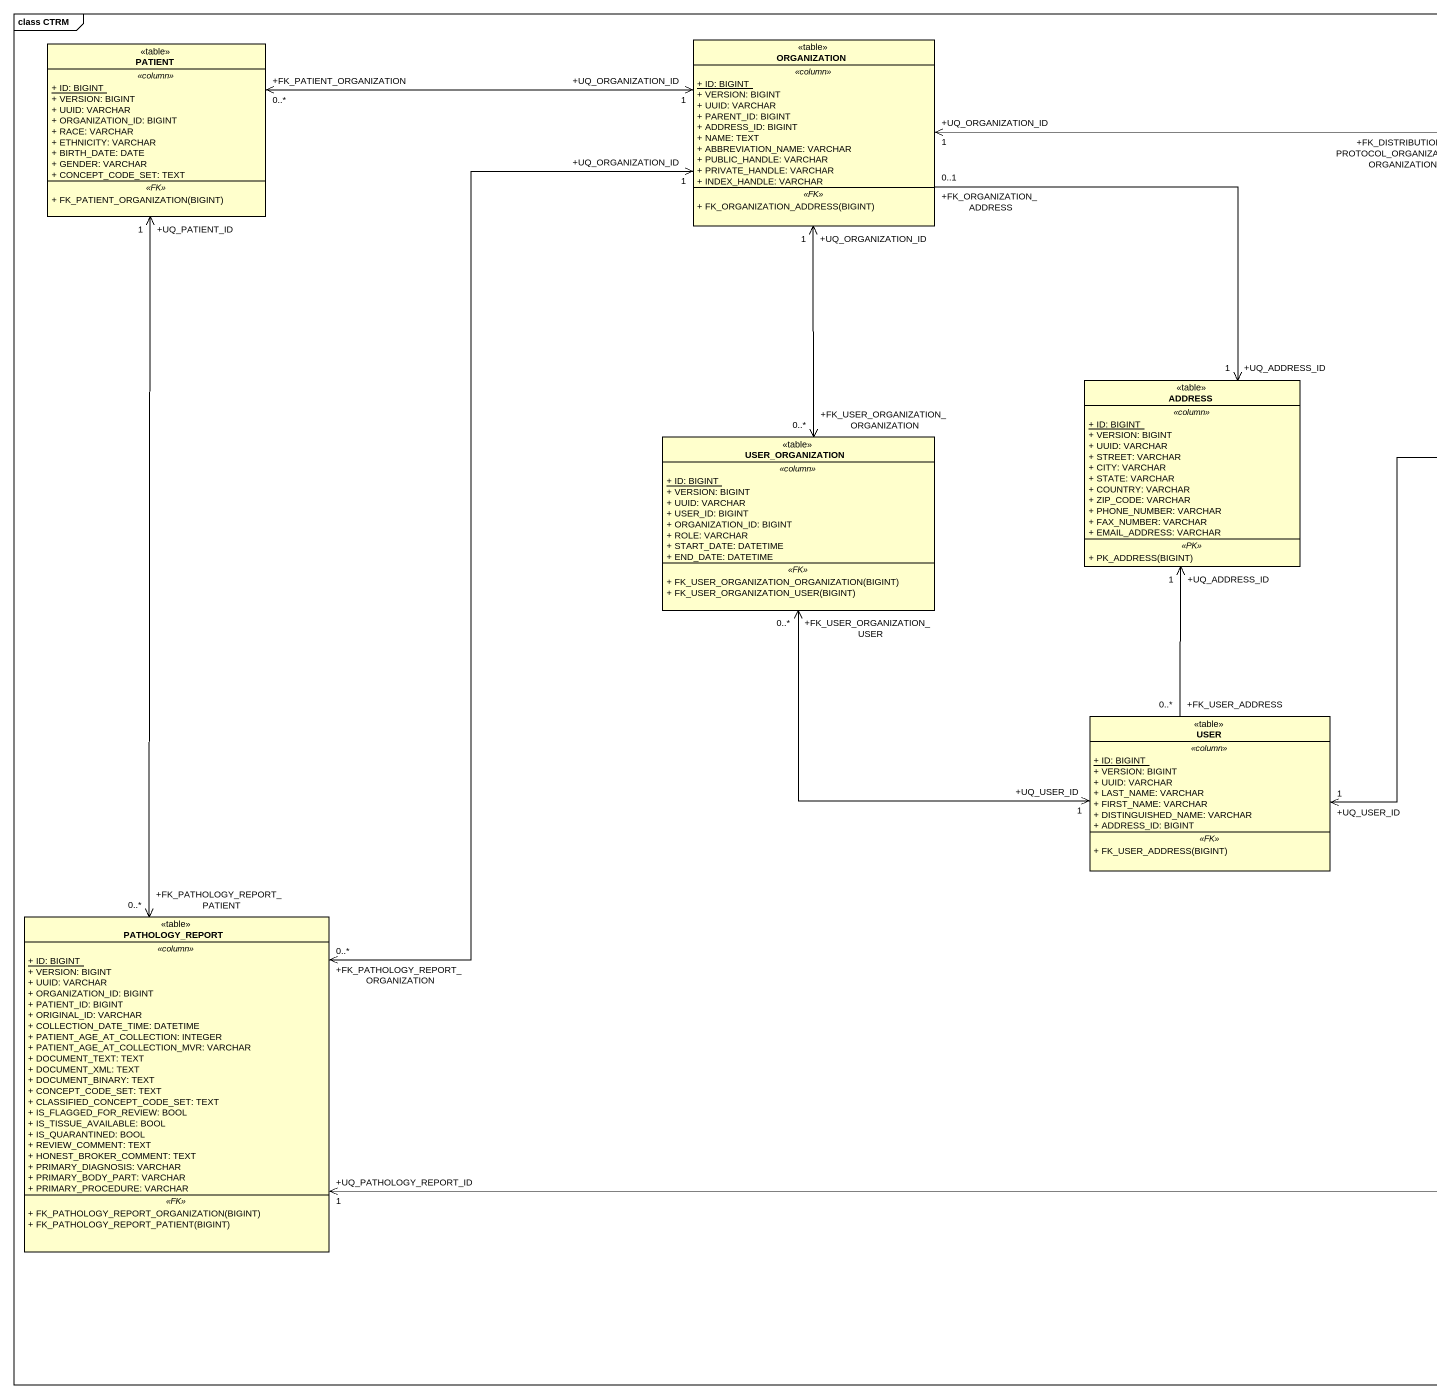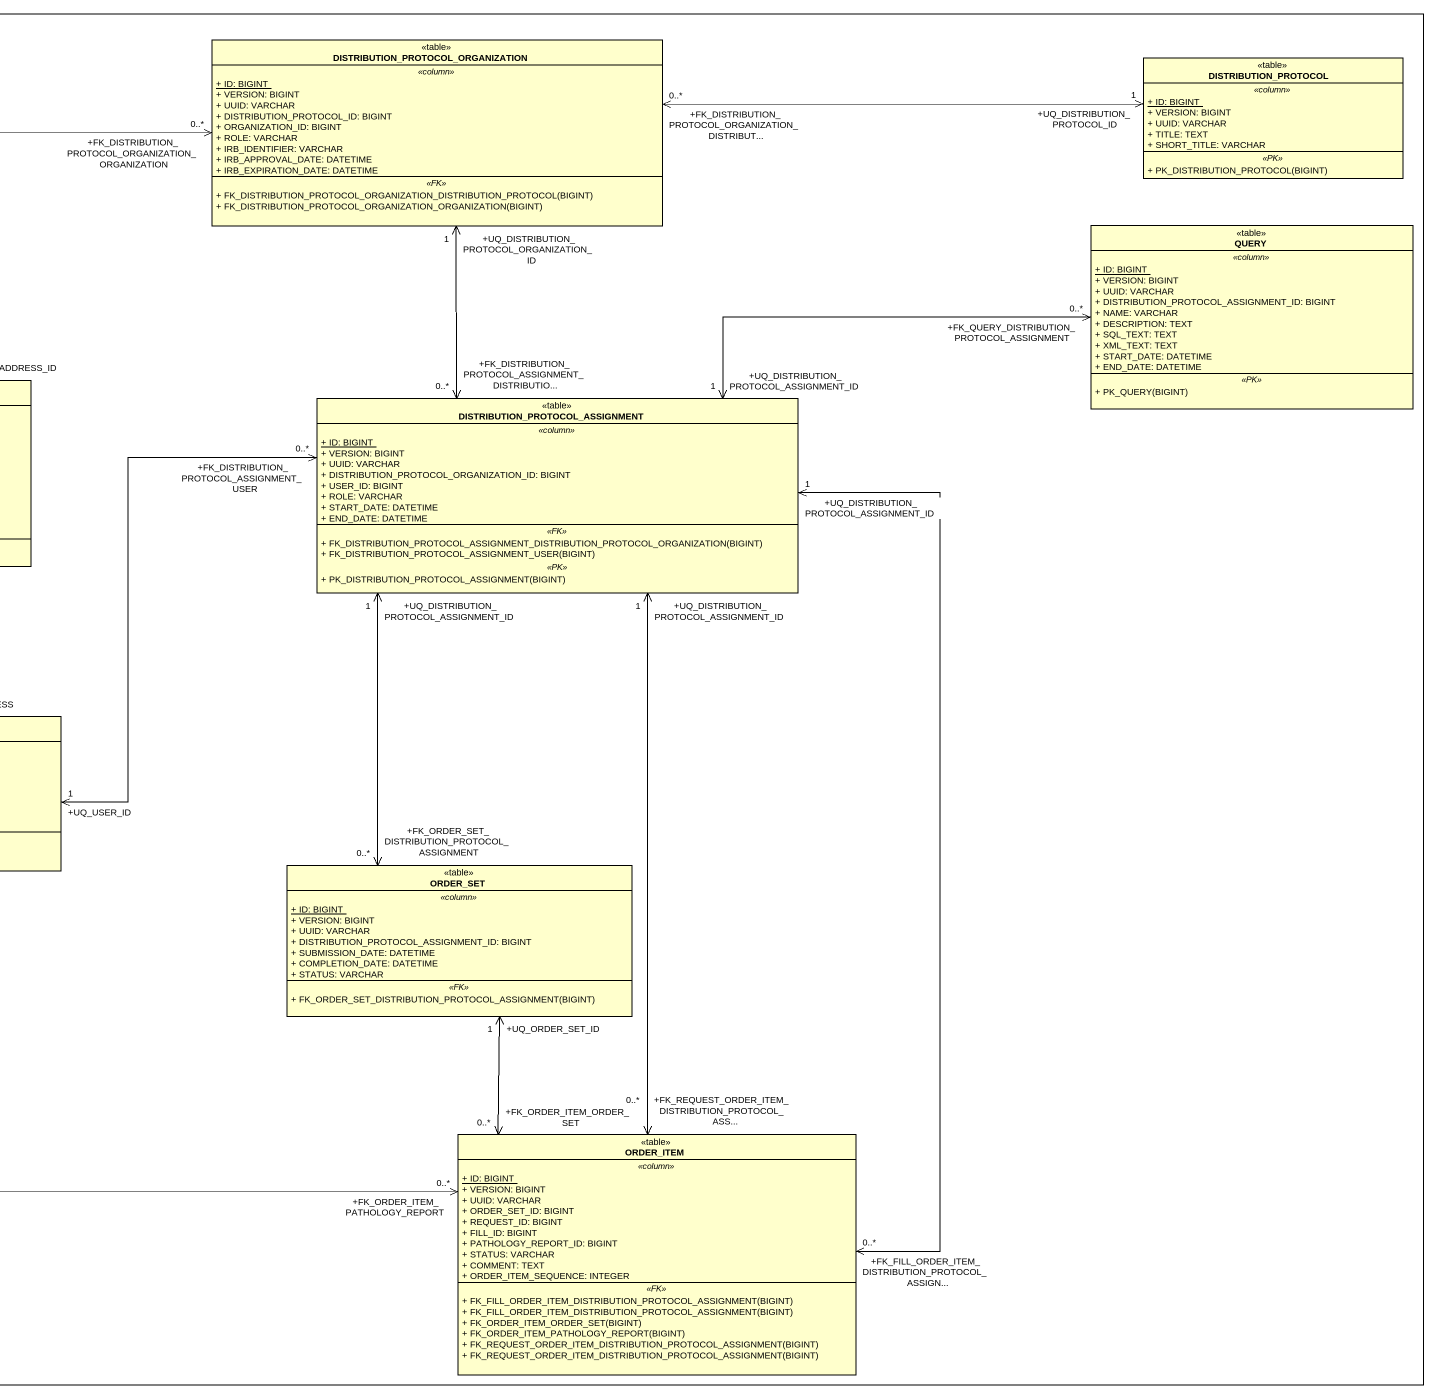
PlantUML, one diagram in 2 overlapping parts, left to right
@startuml
mainframe class CTRM
hide circle
hide empty members
skinparam classAttributeIconSize 0
class PATIENT <<table>> {
  .. <<column>> ..
  {static} + ID: BIGINT
  + VERSION: BIGINT
  + UUID: VARCHAR
  + ORGANIZATION_ID: BIGINT
  + RACE: VARCHAR
  + ETHNICITY: VARCHAR
  + BIRTH_DATE: DATE
  + GENDER: VARCHAR
  + CONCEPT_CODE_SET: TEXT
  .. <<FK>> ..
  + FK_PATIENT_ORGANIZATION(BIGINT)
}
class ORGANIZATION <<table>> {
  .. <<column>> ..
  {static} + ID: BIGINT
  + VERSION: BIGINT
  + UUID: VARCHAR
  + PARENT_ID: BIGINT
  + ADDRESS_ID: BIGINT
  + NAME: TEXT
  + ABBREVIATION_NAME: VARCHAR
  + PUBLIC_HANDLE: VARCHAR
  + PRIVATE_HANDLE: VARCHAR
  + INDEX_HANDLE: VARCHAR
  .. <<FK>> ..
  + FK_ORGANIZATION_ADDRESS(BIGINT)
}
class "DISTRIBUTION_PROTOCOL_ORGANIZATION" as DISTRIBUTION_PROTOCOL <<table>> {
  .. <<column>> ..
  {static} + ID: BIGINT
  + VERSION: BIGINT
  + UUID: VARCHAR
  + DISTRIBUTION_PROTOCOL_ID: BIGINT
  + ORGANIZATION_ID: BIGINT
  + ROLE: VARCHAR
  + IRB_IDENTIFIER: VARCHAR
  + IRB_APPROVAL_DATE: DATETIME
  + IRB_EXPIRATION_DATE: DATETIME
  .. <<FK>> ..
  + FK_DISTRIBUTION_PROTOCOL_ORGANIZATION_DISTRIBUTION_PROTOCOL(BIGINT)
  + FK_DISTRIBUTION_PROTOCOL_ORGANIZATION_ORGANIZATION(BIGINT)
}
class "DISTRIBUTION_PROTOCOL" as DISTRIBUTION_PROTOCOL_2 <<table>> {
  .. <<column>> ..
  {static} + ID: BIGINT
  + VERSION: BIGINT
  + UUID: VARCHAR
  + TITLE: TEXT
  + SHORT_TITLE: VARCHAR
  .. <<PK>> ..
  + PK_DISTRIBUTION_PROTOCOL(BIGINT)
}
class QUERY <<table>> {
  .. <<column>> ..
  {static} + ID: BIGINT
  + VERSION: BIGINT
  + UUID: VARCHAR
  + DISTRIBUTION_PROTOCOL_ASSIGNMENT_ID: BIGINT
  + NAME: VARCHAR
  + DESCRIPTION: TEXT
  + SQL_TEXT: TEXT
  + XML_TEXT: TEXT
  + START_DATE: DATETIME
  + END_DATE: DATETIME
  .. <<PK>> ..
  + PK_QUERY(BIGINT)
}
class ADDRESS <<table>> {
  .. <<column>> ..
  {static} + ID: BIGINT
  + VERSION: BIGINT
  + UUID: VARCHAR
  + STREET: VARCHAR
  + CITY: VARCHAR
  + STATE: VARCHAR
  + COUNTRY: VARCHAR
  + ZIP_CODE: VARCHAR
  + PHONE_NUMBER: VARCHAR
  + FAX_NUMBER: VARCHAR
  + EMAIL_ADDRESS: VARCHAR
  .. <<PK>> ..
  + PK_ADDRESS(BIGINT)
}
class "DISTRIBUTION_PROTOCOL_ASSIGNMENT" as DISTRIBUTION_PROTOCOL_3 <<table>> {
  .. <<column>> ..
  {static} + ID: BIGINT
  + VERSION: BIGINT
  + UUID: VARCHAR
  + DISTRIBUTION_PROTOCOL_ORGANIZATION_ID: BIGINT
  + USER_ID: BIGINT
  + ROLE: VARCHAR
  + START_DATE: DATETIME
  + END_DATE: DATETIME
  .. <<FK>> ..
  + FK_DISTRIBUTION_PROTOCOL_ASSIGNMENT_DISTRIBUTION_PROTOCOL_ORGANIZATION(BIGINT)
  + FK_DISTRIBUTION_PROTOCOL_ASSIGNMENT_USER(BIGINT)
  .. <<PK>> ..
  + PK_DISTRIBUTION_PROTOCOL_ASSIGNMENT(BIGINT)
}
class USER_ORGANIZATION <<table>> {
  .. <<column>> ..
  {static} + ID: BIGINT
  + VERSION: BIGINT
  + UUID: VARCHAR
  + USER_ID: BIGINT
  + ORGANIZATION_ID: BIGINT
  + ROLE: VARCHAR
  + START_DATE: DATETIME
  + END_DATE: DATETIME
  .. <<FK>> ..
  + FK_USER_ORGANIZATION_ORGANIZATION(BIGINT)
  + FK_USER_ORGANIZATION_USER(BIGINT)
}
class USER <<table>> {
  .. <<column>> ..
  {static} + ID: BIGINT
  + VERSION: BIGINT
  + UUID: VARCHAR
  + LAST_NAME: VARCHAR
  + FIRST_NAME: VARCHAR
  + DISTINGUISHED_NAME: VARCHAR
  + ADDRESS_ID: BIGINT
  .. <<FK>> ..
  + FK_USER_ADDRESS(BIGINT)
}
class ORDER_SET <<table>> {
  .. <<column>> ..
  {static} + ID: BIGINT
  + VERSION: BIGINT
  + UUID: VARCHAR
  + DISTRIBUTION_PROTOCOL_ASSIGNMENT_ID: BIGINT
  + SUBMISSION_DATE: DATETIME
  + COMPLETION_DATE: DATETIME
  + STATUS: VARCHAR
  .. <<FK>> ..
  + FK_ORDER_SET_DISTRIBUTION_PROTOCOL_ASSIGNMENT(BIGINT)
}
class PATHOLOGY_REPORT <<table>> {
  .. <<column>> ..
  {static} + ID: BIGINT
  + VERSION: BIGINT
  + UUID: VARCHAR
  + ORGANIZATION_ID: BIGINT
  + PATIENT_ID: BIGINT
  + ORIGINAL_ID: VARCHAR
  + COLLECTION_DATE_TIME: DATETIME
  + PATIENT_AGE_AT_COLLECTION: INTEGER
  + PATIENT_AGE_AT_COLLECTION_MVR: VARCHAR
  + DOCUMENT_TEXT: TEXT
  + DOCUMENT_XML: TEXT
  + DOCUMENT_BINARY: TEXT
  + CONCEPT_CODE_SET: TEXT
  + CLASSIFIED_CONCEPT_CODE_SET: TEXT
  + IS_FLAGGED_FOR_REVIEW: BOOL
  + IS_TISSUE_AVAILABLE: BOOL
  + IS_QUARANTINED: BOOL
  + REVIEW_COMMENT: TEXT
  + HONEST_BROKER_COMMENT: TEXT
  + PRIMARY_DIAGNOSIS: VARCHAR
  + PRIMARY_BODY_PART: VARCHAR
  + PRIMARY_PROCEDURE: VARCHAR
  .. <<FK>> ..
  + FK_PATHOLOGY_REPORT_ORGANIZATION(BIGINT)
  + FK_PATHOLOGY_REPORT_PATIENT(BIGINT)
}
class ORDER_ITEM <<table>> {
  .. <<column>> ..
  {static} + ID: BIGINT
  + VERSION: BIGINT
  + UUID: VARCHAR
  + ORDER_SET_ID: BIGINT
  + REQUEST_ID: BIGINT
  + FILL_ID: BIGINT
  + PATHOLOGY_REPORT_ID: BIGINT
  + STATUS: VARCHAR
  + COMMENT: TEXT
  + ORDER_ITEM_SEQUENCE: INTEGER
  .. <<FK>> ..
  + FK_FILL_ORDER_ITEM_DISTRIBUTION_PROTOCOL_ASSIGNMENT(BIGINT)
  + FK_FILL_ORDER_ITEM_DISTRIBUTION_PROTOCOL_ASSIGNMENT(BIGINT)
  + FK_ORDER_ITEM_ORDER_SET(BIGINT)
  + FK_ORDER_ITEM_PATHOLOGY_REPORT(BIGINT)
  + FK_REQUEST_ORDER_ITEM_DISTRIBUTION_PROTOCOL_ASSIGNMENT(BIGINT)
  + FK_REQUEST_ORDER_ITEM_DISTRIBUTION_PROTOCOL_ASSIGNMENT(BIGINT)
}
PATIENT "+FK_PATIENT_ORGANIZATION\n0..*" <-right-> "+UQ_ORGANIZATION_ID\n1" ORGANIZATION
ORGANIZATION "+FK_ORGANIZATION_ADDRESS\n0..1" --> "+UQ_ADDRESS_ID\n1" ADDRESS
DISTRIBUTION_PROTOCOL "+FK_DISTRIBUTION_PROTOCOL_ORGANIZATION_ORGANIZATION\n0..*" <-left-> "+UQ_ORGANIZATION_ID\n1" ORGANIZATION
DISTRIBUTION_PROTOCOL "+FK_DISTRIBUTION_PROTOCOL_ORGANIZATION_DISTRIBUT...\n0..*" <-right-> "+UQ_DISTRIBUTION_PROTOCOL_ID\n1" DISTRIBUTION_PROTOCOL_2
QUERY "+FK_QUERY_DISTRIBUTION_PROTOCOL_ASSIGNMENT\n0..*" <-left-> "+UQ_DISTRIBUTION_PROTOCOL_ASSIGNMENT_ID\n1" DISTRIBUTION_PROTOCOL_3
DISTRIBUTION_PROTOCOL_3 "+FK_DISTRIBUTION_PROTOCOL_ASSIGNMENT_DISTRIBUTIO...\n0..*" <-up-> "+UQ_DISTRIBUTION_PROTOCOL_ORGANIZATION_ID\n1" DISTRIBUTION_PROTOCOL
DISTRIBUTION_PROTOCOL_3 "+FK_DISTRIBUTION_PROTOCOL_ASSIGNMENT_USER\n0..*" <-left-> "+UQ_USER_ID\n1" USER
USER_ORGANIZATION "+FK_USER_ORGANIZATION_ORGANIZATION\n0..*" <-up-> "+UQ_ORGANIZATION_ID\n1" ORGANIZATION
USER_ORGANIZATION "+FK_USER_ORGANIZATION_USER\n0..*" <--> "+UQ_USER_ID\n1" USER
USER "+FK_USER_ADDRESS\n0..*" -up-> "+UQ_ADDRESS_ID\n1" ADDRESS
ORDER_SET "+FK_ORDER_SET_DISTRIBUTION_PROTOCOL_ASSIGNMENT\n0..*" <-up-> "+UQ_DISTRIBUTION_PROTOCOL_ASSIGNMENT_ID\n1" DISTRIBUTION_PROTOCOL_3
PATHOLOGY_REPORT "+FK_PATHOLOGY_REPORT_PATIENT\n0..*" <-up-> "+UQ_PATIENT_ID\n1" PATIENT
PATHOLOGY_REPORT "+FK_PATHOLOGY_REPORT_ORGANIZATION\n0..*" <-up-> "+UQ_ORGANIZATION_ID\n1" ORGANIZATION
ORDER_ITEM "+FK_REQUEST_ORDER_ITEM_DISTRIBUTION_PROTOCOL_ASS...\n0..*" <-up-> "+UQ_DISTRIBUTION_PROTOCOL_ASSIGNMENT_ID\n1" DISTRIBUTION_PROTOCOL_3
ORDER_ITEM "+FK_FILL_ORDER_ITEM_DISTRIBUTION_PROTOCOL_ASSIGN...\n0..*" <-up-> "+UQ_DISTRIBUTION_PROTOCOL_ASSIGNMENT_ID\n1" DISTRIBUTION_PROTOCOL_3
ORDER_ITEM "+FK_ORDER_ITEM_ORDER_SET\n0..*" <-up-> "+UQ_ORDER_SET_ID\n1" ORDER_SET
ORDER_ITEM "+FK_ORDER_ITEM_PATHOLOGY_REPORT\n0..*" <-left-> "+UQ_PATHOLOGY_REPORT_ID\n1" PATHOLOGY_REPORT
@enduml
